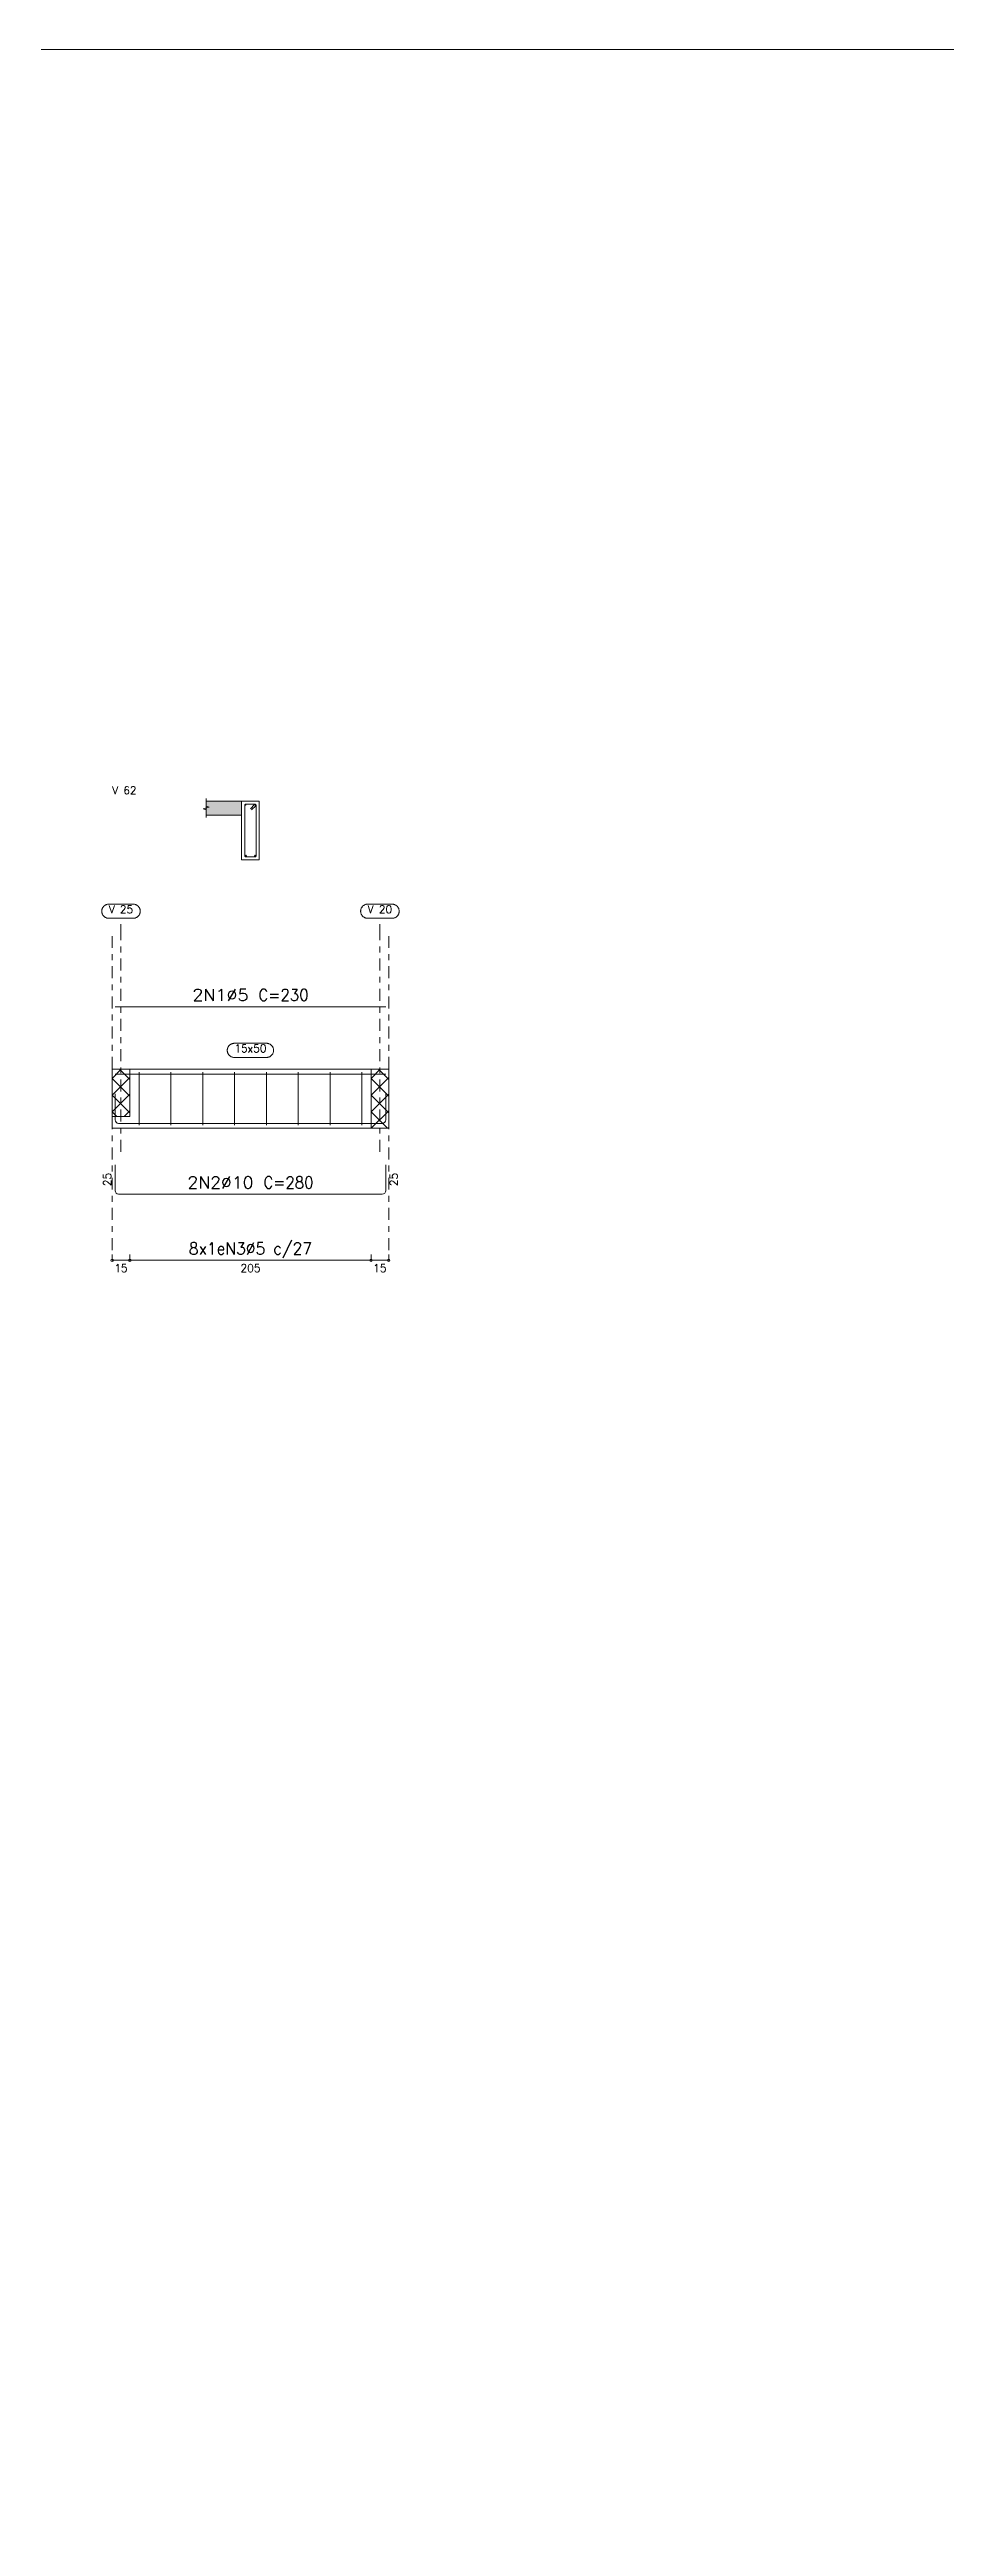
# Model space of a CAD drawing. Header units: millimetres. Extents: x 0 to 119, y 0 to 84.
# Drawn here: x 75.95 to 91.16, y 41.99 to 84 of the extents above; entities that cross this region are included whole.
import ezdxf
from ezdxf.enums import TextEntityAlignment as Align

# ---------------------------------------------------------------- set-up
doc = ezdxf.new("R2010")
doc.units = ezdxf.units.MM
doc.linetypes.add('CYPE_RAYAPUNTO', pattern=[0.4125, 0.2025, -0.105, 0, -0.105])
for name, color, linetype, lineweight in [('ARM_LONGITUDINAL_Ø10', 103, 'Continuous', 9), ('ARM_LONGITUDINAL_Ø5', 151, 'Continuous', 9), ('ARM_TRANSVERSAL_Ø5', 151, 'Continuous', 9), ('ELE_ARM_TRANS_TXT_EST', 3, 'Continuous', 9), ('ELE_CONT_NOS', 122, 'Continuous', 9), ('ELE_CONT_VIG_CONCRETO', 2, 'Continuous', 9), ('ELE_COT_COT_ANCORAGENS', 3, 'Continuous', 0), ('ELE_COT_COT_EST', 3, 'Continuous', 0), ('ELE_COT_COT_LIN_APOIOS', 2, 'CYPE_RAYAPUNTO', 0), ('ELE_COT_TEXTOS_ESTRIBOS', 122, 'Continuous', 0), ('ELE_REF_COT_LIN_AUX_COTA', 2, 'CYPE_RAYAPUNTO', 9), ('ELE_REF_NOME_PORTICO', 3, 'Continuous', 9), ('ELE_REF_REF_NOME', 3, 'Continuous', 9), ('ELE_REF_REF_REFERENCIA', 3, 'Continuous', 9), ('ELE_REF_TEXTO_REF_NOME', 3, 'Continuous', 9), ('ELE_REF_TEXTO_REF_REFERENCIA', 3, 'Continuous', 9), ('POR_ARM_LONG_ARM_TEXTOS', 3, 'Continuous', 9), ('POR_ARM_LONG_TXT_COMP', 3, 'Continuous', 9), ('QUAD_BORDA', 1, 'Continuous', 20), ('QUAD_LIMITES', 2, 'Continuous', 0), ('SEC_CONT_LAJES_CORTE', 8, 'Continuous', 9), ('SEC_CONT_VIG_CONCRETO_CORTE', 2, 'Continuous', 9)]:
    doc.layers.add(name, color=color, linetype=linetype, lineweight=lineweight)
doc.styles.add('CYPETXT', font='', dxfattribs={"height": 0.2})
doc.styles.get('CYPETXT').set_extended_font_data('romans')

msp = doc.modelspace()

# ---------------------------------------------------------------- hatches: boundary and pattern name
at = {"layer": 'SEC_CONT_LAJES_CORTE', "true_color": 0xdad7d3}
msp.add_hatch(color=254, dxfattribs=at).paths.add_polyline_path([(78.612, 71.013), (79.212, 71.013), (79.212, 71.253), (78.612, 71.253)], flags=0)

# ---------------------------------------------------------------- linework, layer by layer
at = {"layer": 'ARM_LONGITUDINAL_Ø10'}
for points in [[(81.658, 66.285), (81.658, 65.845), (81.654, 65.823), (81.641, 65.803), (81.621, 65.79), (81.598, 65.785), (77.125, 65.785), (77.102, 65.79), (77.082, 65.803), (77.069, 65.823), (77.065, 65.845), (77.065, 66.285)], [(81.658, 65.083), (81.658, 64.643), (81.654, 64.621), (81.641, 64.601), (81.621, 64.588), (81.598, 64.583), (77.125, 64.583), (77.102, 64.588), (77.082, 64.601), (77.069, 64.621), (77.065, 64.643), (77.065, 65.083)]]:
    msp.add_lwpolyline(points, dxfattribs=at)
for centre in [(79.282, 70.323), (79.442, 70.323)]:
    msp.add_circle(centre, 0.01, dxfattribs=at)
at = {"layer": 'ARM_LONGITUDINAL_Ø5'}
for points in [[(81.658, 67.763), (77.065, 67.763)], [(81.658, 66.621), (77.065, 66.621)]]:
    msp.add_lwpolyline(points, dxfattribs=at)
for centre in [(79.277, 71.188), (79.447, 71.188)]:
    msp.add_circle(centre, 0.005, dxfattribs=at)
at = {"layer": 'ARM_TRANSVERSAL_Ø5'}
for p, q in [((77.472, 66.653), (77.472, 65.753)), ((78.012, 66.653), (78.012, 65.753)), ((78.552, 66.653), (78.552, 65.753)), ((79.092, 66.653), (79.092, 65.753)), ((79.632, 66.653), (79.632, 65.753)), ((80.172, 66.653), (80.172, 65.753)), ((80.712, 66.653), (80.712, 65.753)), ((81.252, 66.653), (81.252, 65.753))]:
    msp.add_line(p, q, dxfattribs=at)
msp.add_lwpolyline([(79.381, 71.102), (79.452, 71.172), (79.454, 71.174), (79.455, 71.177), (79.456, 71.18), (79.457, 71.183), (79.456, 71.186), (79.455, 71.189), (79.454, 71.191), (79.452, 71.193), (79.45, 71.195), (79.447, 71.197), (79.445, 71.198), (79.442, 71.198), (79.282, 71.198), (79.276, 71.197), (79.271, 71.193), (79.268, 71.189), (79.267, 71.183), (79.267, 70.323), (79.268, 70.317), (79.271, 70.312), (79.276, 70.309), (79.282, 70.308), (79.442, 70.308), (79.447, 70.309), (79.452, 70.312), (79.455, 70.317), (79.457, 70.323), (79.457, 71.183), (79.456, 71.186), (79.455, 71.189), (79.454, 71.191), (79.452, 71.193), (79.45, 71.195), (79.447, 71.197), (79.445, 71.198), (79.442, 71.198), (79.439, 71.198), (79.437, 71.197), (79.435, 71.196), (79.433, 71.195), (79.431, 71.193), (79.36, 71.123)], dxfattribs=at)
at = {"layer": 'ELE_CONT_NOS'}
for p, q in [((77.015, 66.703), (77.015, 65.703)), ((81.708, 66.703), (81.708, 65.703))]:
    msp.add_line(p, q, dxfattribs=at)
at = {"layer": 'ELE_CONT_NOS', "lineweight": 0}
for p, q in [((77.015, 66.548), (77.17, 66.703)), ((77.015, 66.265), (77.315, 66.565)), ((77.315, 66.248), (77.015, 66.548)), ((77.315, 66.531), (77.142, 66.703)), ((81.408, 66.548), (81.564, 66.703)), ((81.408, 66.265), (81.708, 66.565)), ((81.708, 66.248), (81.408, 66.548)), ((81.708, 66.531), (81.536, 66.703)), ((77.015, 65.982), (77.315, 66.282)), ((77.315, 65.965), (77.015, 66.265)), ((77.094, 65.903), (77.015, 65.982)), ((77.219, 65.903), (77.315, 66)), ((81.408, 65.982), (81.708, 66.282)), ((81.708, 65.965), (81.408, 66.265)), ((81.687, 65.703), (81.408, 65.982)), ((81.412, 65.703), (81.708, 66)), ((81.695, 65.703), (81.708, 65.717))]:
    msp.add_line(p, q, dxfattribs=at)
at = {"layer": 'ELE_CONT_NOS'}
for points in [[(77.015, 66.703), (77.315, 66.703)], [(81.408, 66.703), (81.708, 66.703)], [(77.015, 65.703), (77.315, 65.703)], [(81.408, 65.703), (81.708, 65.703)]]:
    msp.add_lwpolyline(points, dxfattribs=at)
at = {"layer": 'ELE_CONT_NOS', "lineweight": 0}
for points in [[(77.015, 66.703), (77.015, 65.903), (77.315, 65.903), (77.315, 66.703), (77.015, 66.703)], [(81.408, 66.703), (81.408, 65.703), (81.708, 65.703), (81.708, 66.703), (81.408, 66.703)]]:
    msp.add_lwpolyline(points, close=True, dxfattribs=at)
at = {"layer": 'ELE_CONT_VIG_CONCRETO'}
for p, q in [((77.315, 66.703), (81.408, 66.703)), ((77.315, 65.703), (81.408, 65.703))]:
    msp.add_line(p, q, dxfattribs=at)
at = {"layer": 'ELE_COT_COT_EST'}
for p, q in [((77.015, 63.463), (77.015, 63.563)), ((77.315, 63.463), (77.315, 63.563)), ((81.408, 63.463), (81.408, 63.563))]:
    msp.add_line(p, q, dxfattribs=at)
for points in [[(77.015, 63.463), (77.315, 63.463), (77.315, 63.563)], [(77.315, 63.463), (81.408, 63.463), (81.408, 63.563)], [(81.408, 63.463), (81.708, 63.463), (81.708, 63.563)]]:
    msp.add_lwpolyline(points, dxfattribs=at)
for centre in [(77.015, 63.463), (77.315, 63.463), (77.315, 63.463), (81.408, 63.463), (81.408, 63.463), (81.708, 63.463)]:
    msp.add_circle(centre, 0.02, dxfattribs=at)
at = {"layer": 'ELE_COT_COT_LIN_APOIOS'}
for p, q in [((77.015, 68.963), (77.015, 63.463)), ((81.708, 68.963), (81.708, 63.463))]:
    msp.add_line(p, q, dxfattribs=at)
at = {"layer": 'ELE_REF_COT_LIN_AUX_COTA'}
for p, q in [((77.165, 68.963), (77.165, 69.263)), ((77.165, 65.303), (77.165, 68.963)), ((81.558, 68.963), (81.558, 69.263)), ((81.558, 65.303), (81.558, 68.963))]:
    msp.add_line(p, q, dxfattribs=at)
at = {"layer": 'ELE_REF_REF_NOME'}
msp.add_lwpolyline([(79.635, 67.143), (79.643, 67.143), (79.651, 67.142), (79.658, 67.141), (79.666, 67.139), (79.674, 67.137), (79.681, 67.134), (79.689, 67.131), (79.696, 67.127), (79.702, 67.122), (79.709, 67.118), (79.715, 67.112), (79.721, 67.107), (79.726, 67.101), (79.731, 67.095), (79.736, 67.088), (79.74, 67.081), (79.743, 67.074), (79.747, 67.067), (79.749, 67.059), (79.751, 67.051), (79.753, 67.043), (79.754, 67.036), (79.755, 67.028), (79.755, 67.019), (79.754, 67.011), (79.753, 67.004), (79.751, 66.996), (79.749, 66.988), (79.747, 66.98), (79.743, 66.973), (79.74, 66.966), (79.736, 66.959), (79.731, 66.952), (79.726, 66.946), (79.721, 66.94), (79.715, 66.934), (79.709, 66.929), (79.702, 66.925), (79.696, 66.92), (79.689, 66.916), (79.681, 66.913), (79.674, 66.91), (79.666, 66.908), (79.658, 66.906), (79.651, 66.905), (79.643, 66.904), (79.635, 66.903), (79.089, 66.903), (79.081, 66.904), (79.073, 66.905), (79.065, 66.906), (79.057, 66.908), (79.049, 66.91), (79.042, 66.913), (79.034, 66.916), (79.027, 66.92), (79.021, 66.925), (79.014, 66.929), (79.008, 66.934), (79.002, 66.94), (78.997, 66.946), (78.992, 66.952), (78.987, 66.959), (78.983, 66.966), (78.98, 66.973), (78.977, 66.98), (78.974, 66.988), (78.972, 66.996), (78.97, 67.004), (78.969, 67.011), (78.969, 67.019), (78.969, 67.028), (78.969, 67.036), (78.97, 67.043), (78.972, 67.051), (78.974, 67.059), (78.977, 67.067), (78.98, 67.074), (78.983, 67.081), (78.987, 67.088), (78.992, 67.095), (78.997, 67.101), (79.002, 67.107), (79.008, 67.112), (79.014, 67.118), (79.021, 67.122), (79.027, 67.127), (79.034, 67.131), (79.042, 67.134), (79.049, 67.137), (79.057, 67.139), (79.065, 67.141), (79.073, 67.142), (79.081, 67.143), (79.089, 67.143), (79.635, 67.143)], close=True, dxfattribs=at)
at = {"layer": 'ELE_REF_REF_REFERENCIA'}
for points in [[(77.372, 69.503), (77.38, 69.503), (77.388, 69.502), (77.396, 69.501), (77.404, 69.499), (77.411, 69.497), (77.419, 69.494), (77.426, 69.491), (77.433, 69.487), (77.44, 69.482), (77.446, 69.478), (77.452, 69.472), (77.458, 69.467), (77.464, 69.461), (77.469, 69.455), (77.473, 69.448), (77.477, 69.441), (77.481, 69.434), (77.484, 69.427), (77.487, 69.419), (77.489, 69.411), (77.49, 69.403), (77.491, 69.396), (77.492, 69.388), (77.492, 69.379), (77.491, 69.371), (77.49, 69.364), (77.489, 69.356), (77.487, 69.348), (77.484, 69.34), (77.481, 69.333), (77.477, 69.326), (77.473, 69.319), (77.469, 69.312), (77.464, 69.306), (77.458, 69.3), (77.452, 69.294), (77.446, 69.289), (77.44, 69.285), (77.433, 69.28), (77.426, 69.276), (77.419, 69.273), (77.411, 69.27), (77.404, 69.268), (77.396, 69.266), (77.388, 69.265), (77.38, 69.264), (77.372, 69.263), (76.958, 69.263), (76.95, 69.264), (76.942, 69.265), (76.934, 69.266), (76.926, 69.268), (76.919, 69.27), (76.911, 69.273), (76.904, 69.276), (76.897, 69.28), (76.89, 69.285), (76.884, 69.289), (76.877, 69.294), (76.872, 69.3), (76.866, 69.306), (76.861, 69.312), (76.857, 69.319), (76.853, 69.326), (76.849, 69.333), (76.846, 69.34), (76.843, 69.348), (76.841, 69.356), (76.84, 69.364), (76.838, 69.371), (76.838, 69.379), (76.838, 69.388), (76.838, 69.396), (76.84, 69.403), (76.841, 69.411), (76.843, 69.419), (76.846, 69.427), (76.849, 69.434), (76.853, 69.441), (76.857, 69.448), (76.861, 69.455), (76.866, 69.461), (76.872, 69.467), (76.877, 69.472), (76.884, 69.478), (76.89, 69.482), (76.897, 69.487), (76.904, 69.491), (76.911, 69.494), (76.919, 69.497), (76.926, 69.499), (76.934, 69.501), (76.942, 69.502), (76.95, 69.503), (76.958, 69.503), (77.372, 69.503)], [(81.765, 69.503), (81.773, 69.503), (81.781, 69.502), (81.789, 69.501), (81.797, 69.499), (81.805, 69.497), (81.812, 69.494), (81.819, 69.491), (81.826, 69.487), (81.833, 69.482), (81.84, 69.478), (81.846, 69.472), (81.852, 69.467), (81.857, 69.461), (81.862, 69.455), (81.866, 69.448), (81.87, 69.441), (81.874, 69.434), (81.877, 69.427), (81.88, 69.419), (81.882, 69.411), (81.884, 69.403), (81.885, 69.396), (81.885, 69.388), (81.885, 69.379), (81.885, 69.371), (81.884, 69.364), (81.882, 69.356), (81.88, 69.348), (81.877, 69.34), (81.874, 69.333), (81.87, 69.326), (81.866, 69.319), (81.862, 69.312), (81.857, 69.306), (81.852, 69.3), (81.846, 69.294), (81.84, 69.289), (81.833, 69.285), (81.826, 69.28), (81.819, 69.276), (81.812, 69.273), (81.805, 69.27), (81.797, 69.268), (81.789, 69.266), (81.781, 69.265), (81.773, 69.264), (81.765, 69.263), (81.351, 69.263), (81.343, 69.264), (81.335, 69.265), (81.327, 69.266), (81.32, 69.268), (81.312, 69.27), (81.304, 69.273), (81.297, 69.276), (81.29, 69.28), (81.283, 69.285), (81.277, 69.289), (81.271, 69.294), (81.265, 69.3), (81.26, 69.306), (81.255, 69.312), (81.25, 69.319), (81.246, 69.326), (81.242, 69.333), (81.239, 69.34), (81.237, 69.348), (81.235, 69.356), (81.233, 69.364), (81.232, 69.371), (81.231, 69.379), (81.231, 69.388), (81.232, 69.396), (81.233, 69.403), (81.235, 69.411), (81.237, 69.419), (81.239, 69.427), (81.242, 69.434), (81.246, 69.441), (81.25, 69.448), (81.255, 69.455), (81.26, 69.461), (81.265, 69.467), (81.271, 69.472), (81.277, 69.478), (81.283, 69.482), (81.29, 69.487), (81.297, 69.491), (81.304, 69.494), (81.312, 69.497), (81.32, 69.499), (81.327, 69.501), (81.335, 69.502), (81.343, 69.503), (81.351, 69.503), (81.765, 69.503)]]:
    msp.add_lwpolyline(points, close=True, dxfattribs=at)
at = {"layer": 'QUAD_BORDA'}
msp.add_lwpolyline([(0, 0), (118.8, 0), (118.8, 84), (0, 84), (0, 0)], close=True, dxfattribs=at)
at = {"layer": 'QUAD_LIMITES'}
msp.add_lwpolyline([(0, 0), (118.8, 0), (118.8, 84), (0, 84), (0, 0)], close=True, dxfattribs=at)
at = {"layer": 'SEC_CONT_LAJES_CORTE'}
for points in [[(78.612, 70.973), (78.612, 71.103), (78.562, 71.118), (78.662, 71.148), (78.612, 71.163), (78.612, 71.293)], [(78.612, 71.013), (79.212, 71.013), (79.212, 71.253), (78.612, 71.253)]]:
    msp.add_lwpolyline(points, dxfattribs=at)
at = {"layer": 'SEC_CONT_LAJES_CORTE', "color": 254, "true_color": 0xdad7d3}
msp.add_lwpolyline([(78.612, 71.013), (79.212, 71.013), (79.212, 71.253), (78.612, 71.253)], close=True, dxfattribs=at)
at = {"layer": 'SEC_CONT_VIG_CONCRETO_CORTE'}
msp.add_lwpolyline([(79.512, 71.253), (79.212, 71.253), (79.212, 70.253), (79.512, 70.253), (79.512, 71.253)], close=True, dxfattribs=at)

# ---------------------------------------------------------------- texts
at = {"layer": 'ELE_ARM_TRANS_TXT_EST', "style": 'CYPETXT', "width": 0.835131}
msp.add_text('8x1eN3%%c5 c/27', height=0.2, dxfattribs=at).set_placement((78.316, 63.563), (80.407, 63.563), align=Align.FIT)
at = {"layer": 'ELE_COT_COT_ANCORAGENS', "style": 'CYPETXT', "width": 0.872274}
for p, p2 in [((76.998, 64.721), (76.998, 64.945)), ((81.858, 64.721), (81.858, 64.945))]:
    msp.add_text('25', height=0.1333, rotation=90, dxfattribs=at).set_placement(p, p2, align=Align.FIT)
at = {"layer": 'ELE_COT_TEXTOS_ESTRIBOS', "style": 'CYPETXT', "width": 0.872274}
for s, p, p2 in [('15', (77.053, 63.263), (77.277, 63.263)), ('205', (79.194, 63.263), (79.53, 63.263)), ('15', (81.446, 63.263), (81.67, 63.263))]:
    msp.add_text(s, height=0.1333, dxfattribs=at).set_placement(p, p2, align=Align.FIT)
at = {"layer": 'ELE_REF_NOME_PORTICO', "style": 'CYPETXT', "width": 0.816032}
msp.add_text('V 62', height=0.1333, dxfattribs=at).set_placement((77.015, 71.367), (77.429, 71.367), align=Align.FIT)
at = {"layer": 'ELE_REF_TEXTO_REF_NOME', "style": 'CYPETXT', "width": 0.876123}
msp.add_text('15x50', height=0.1333, dxfattribs=at).set_placement((79.089, 66.99), (79.635, 66.99), align=Align.FIT)
at = {"layer": 'ELE_REF_TEXTO_REF_REFERENCIA', "style": 'CYPETXT', "width": 0.816032}
for s, p, p2 in [('V 25', (76.958, 69.35), (77.372, 69.35)), ('V 20', (81.351, 69.35), (81.765, 69.35))]:
    msp.add_text(s, height=0.1333, dxfattribs=at).set_placement(p, p2, align=Align.FIT)
at = {"layer": 'POR_ARM_LONG_ARM_TEXTOS', "style": 'CYPETXT'}
for s, width, p, p2 in [('2N1%%c5', 0.953428, (78.376, 67.863), (79.33, 67.863)), ('2N2%%c10', 0.940329, (78.292, 64.683), (79.414, 64.683))]:
    msp.add_text(s, height=0.2, dxfattribs=dict(at, width=width)).set_placement(p, p2, align=Align.FIT)
at = {"layer": 'POR_ARM_LONG_TXT_COMP', "style": 'CYPETXT', "width": 0.770929}
for s, p, p2 in [(' C=230', (79.37, 67.863), (80.348, 67.863)), (' C=280', (79.454, 64.683), (80.432, 64.683))]:
    msp.add_text(s, height=0.2, dxfattribs=at).set_placement(p, p2, align=Align.FIT)

doc.saveas('drawing.dxf')
